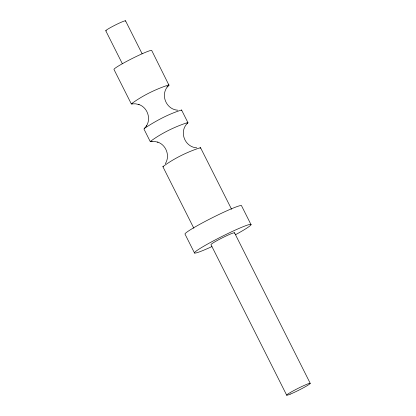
<?xml version="1.0" encoding="UTF-8"?>
<svg xmlns="http://www.w3.org/2000/svg" width="416" height="416" viewBox="0 0 416 416"><rect width="100%" height="100%" fill="white"/><g stroke="black" fill="none" stroke-linecap="round" stroke-linejoin="round"><path stroke-width="0.62" d="M146.344 126.126C151.362 118.518 147.404 107.281 138.752 104.458L139.084 104.556L135.465 103.808L131.295 103.88L113.979 69.467A21.122 1.586 -26.7 0 1 131.966 58.63A21.122 1.586 -26.7 0 1 151.705 50.461L168.974 85.223C159.656 93.402 165.542 109.491 177.83 110.214M165.272 163.758C170.29 156.151 166.332 144.914 157.68 142.095L158.012 142.189L154.393 141.44L150.223 141.518L143.941 129.022L146.682 125.642M131.295 103.88C142.496 95.618 155.678 89.18 168.927 84.859M150.223 141.518C161.424 133.25 174.606 126.812 187.855 122.496L187.897 122.855C178.584 131.035 184.47 147.124 196.758 147.846M193.84 228.254L162.869 166.655C174.07 158.387 187.247 151.954 200.502 147.633L231.566 209.253M168.974 85.223L166.878 86.908M187.065 123.651L187.897 122.855M200.091 148.424L200.502 147.633M144.342 128.44C155.865 120.858 168.392 114.083 181.574 110.001L187.855 122.496M131.778 104.021L132.283 103.906M150.706 141.653L152.053 141.346M162.869 166.655L163.353 166.795M251.051 224.687L241.592 205.868A31.684 2.376 -26.7 0 0 212.56 217.61A31.684 2.376 -26.7 0 0 185.068 234.229L194.532 253.048M234.52 232.794L310.232 383.328M125.538 20.81L142.142 53.825M105.768 30.768L122.372 63.783M286.686 395.184L210.98 244.65A13.182 0.988 -26.7 0 1 223.74 237.125A13.182 0.988 -26.7 0 1 234.26 233.21M181.574 110.001L181.615 110.36M211.884 246.6A31.684 2.376 -26.7 0 1 199.872 248.581A31.684 2.376 -26.7 0 1 244.364 226.21A31.684 2.376 -26.7 0 1 235.461 234.749M106.226 30.779A11.066 0.832 -26.7 0 1 115.196 25.09A11.066 0.832 -26.7 0 1 125.32 21.159M290.524 394.04A13.182 0.988 -26.7 0 0 309.972 383.744A13.182 0.988 -26.7 0 0 294.887 389.99A13.182 0.988 -26.7 0 0 290.524 394.04"/></g></svg>
